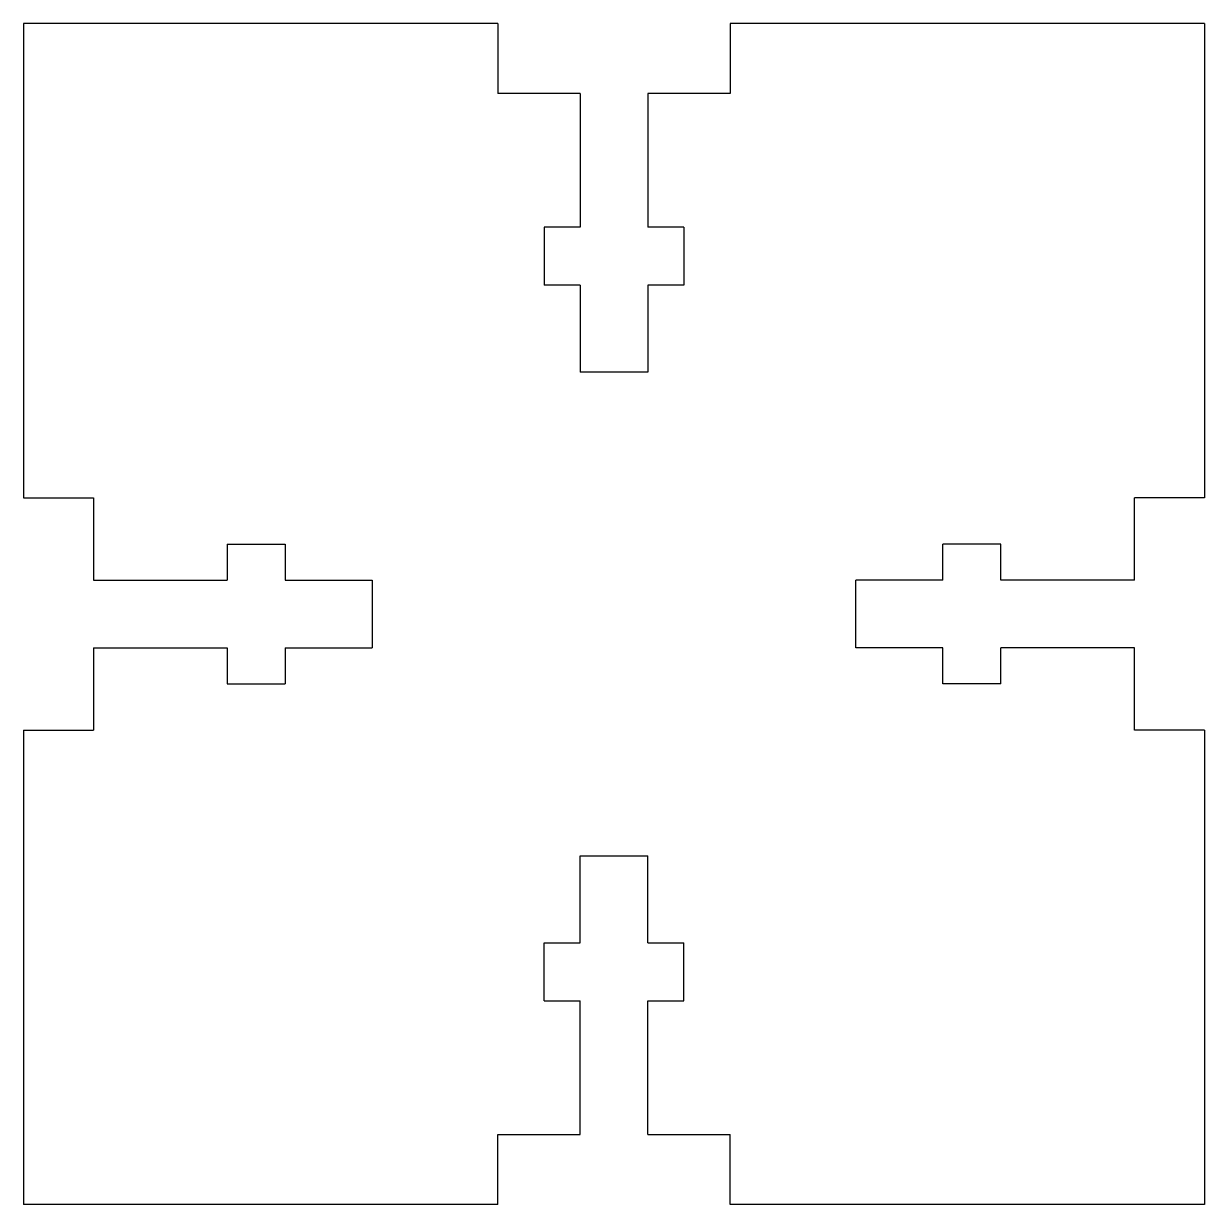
# Model space of a CAD drawing. Extents: x -1 to 1, y -1 to 1.
import ezdxf

# ---------------------------------------------------------------- set-up
doc = ezdxf.new("R2010")
doc.units = 0
doc.header["$MEASUREMENT"] = 0
doc.layers.add('MODELSKETCH_VISIBLE', color=7, linetype='CONTINUOUS')

msp = doc.modelspace()

# ---------------------------------------------------------------- linework, layer by layer
at = {"layer": 'MODELSKETCH_VISIBLE'}
for p, q in [((-0.1969, 1), (-1, 1)), ((-1, 1), (-1, 0.1969)), ((-0.1969, 1), (-0.1969, 0.8819)), ((1, 1), (0.1969, 1)), ((0.1969, 1), (0.1969, 0.8819)), ((1, 1), (1, 0.1969)), ((-0.0571, 0.8819), (-0.1969, 0.8819)), ((-0.0571, 0.8819), (-0.0571, 0.6555)), ((0.1969, 0.8819), (0.0571, 0.8819)), ((0.0571, 0.8819), (0.0571, 0.6555)), ((-0.1181, 0.6555), (-0.1181, 0.5571)), ((-0.0571, 0.6555), (-0.1181, 0.6555)), ((0.1181, 0.6555), (0.0571, 0.6555)), ((0.1181, 0.6555), (0.1181, 0.5571)), ((-0.0571, 0.5571), (-0.1181, 0.5571)), ((-0.0571, 0.5571), (-0.0571, 0.4094)), ((0.1181, 0.5571), (0.0571, 0.5571)), ((0.0571, 0.5571), (0.0571, 0.4094)), ((0.0571, 0.4094), (-0.0571, 0.4094)), ((-1, 0.1969), (-0.8819, 0.1969)), ((-0.8819, 0.1969), (-0.8819, 0.0571)), ((0.8819, 0.0571), (0.8819, 0.1969)), ((1, 0.1969), (0.8819, 0.1969)), ((-0.6555, 0.1181), (-0.6555, 0.0571)), ((-0.6555, 0.1181), (-0.5571, 0.1181)), ((-0.5571, 0.1181), (-0.5571, 0.0571)), ((0.5571, 0.0571), (0.5571, 0.1181)), ((0.6555, 0.1181), (0.5571, 0.1181)), ((0.6555, 0.0571), (0.6555, 0.1181)), ((-0.8819, 0.0571), (-0.6555, 0.0571)), ((-0.5571, 0.0571), (-0.4094, 0.0571)), ((-0.4094, 0.0571), (-0.4094, -0.0571)), ((0.4094, -0.0571), (0.4094, 0.0571)), ((0.5571, 0.0571), (0.4094, 0.0571)), ((0.8819, 0.0571), (0.6555, 0.0571)), ((-0.8819, -0.0571), (-0.6555, -0.0571)), ((-0.8819, -0.0571), (-0.8819, -0.1969)), ((-0.6555, -0.0571), (-0.6555, -0.1181)), ((-0.5571, -0.0571), (-0.4094, -0.0571)), ((-0.5571, -0.0571), (-0.5571, -0.1181)), ((0.5571, -0.0571), (0.4094, -0.0571)), ((0.5571, -0.1181), (0.5571, -0.0571)), ((0.8819, -0.0571), (0.6555, -0.0571)), ((0.6555, -0.1181), (0.6555, -0.0571)), ((0.8819, -0.1969), (0.8819, -0.0571)), ((-0.6555, -0.1181), (-0.5571, -0.1181)), ((0.6555, -0.1181), (0.5571, -0.1181)), ((-1, -0.1969), (-0.8819, -0.1969)), ((-1, -0.1969), (-1, -1)), ((1, -0.1969), (0.8819, -0.1969)), ((1, -0.1969), (1, -1)), ((-0.0571, -0.5571), (-0.0571, -0.4094)), ((-0.0571, -0.4094), (0.0571, -0.4094)), ((0.0571, -0.5571), (0.0571, -0.4094)), ((-0.1181, -0.6555), (-0.1181, -0.5571)), ((-0.1181, -0.5571), (-0.0571, -0.5571)), ((0.0571, -0.5571), (0.1181, -0.5571)), ((0.1181, -0.6555), (0.1181, -0.5571)), ((-0.1181, -0.6555), (-0.0571, -0.6555)), ((-0.0571, -0.8819), (-0.0571, -0.6555)), ((0.0571, -0.6555), (0.1181, -0.6555)), ((0.0571, -0.8819), (0.0571, -0.6555)), ((-0.1969, -1), (-0.1969, -0.8819)), ((-0.1969, -0.8819), (-0.0571, -0.8819)), ((0.0571, -0.8819), (0.1969, -0.8819)), ((0.1969, -1), (0.1969, -0.8819)), ((-0.1969, -1), (-1, -1)), ((1, -1), (0.1969, -1))]:
    msp.add_line(p, q, dxfattribs=at)

doc.saveas('drawing.dxf')
